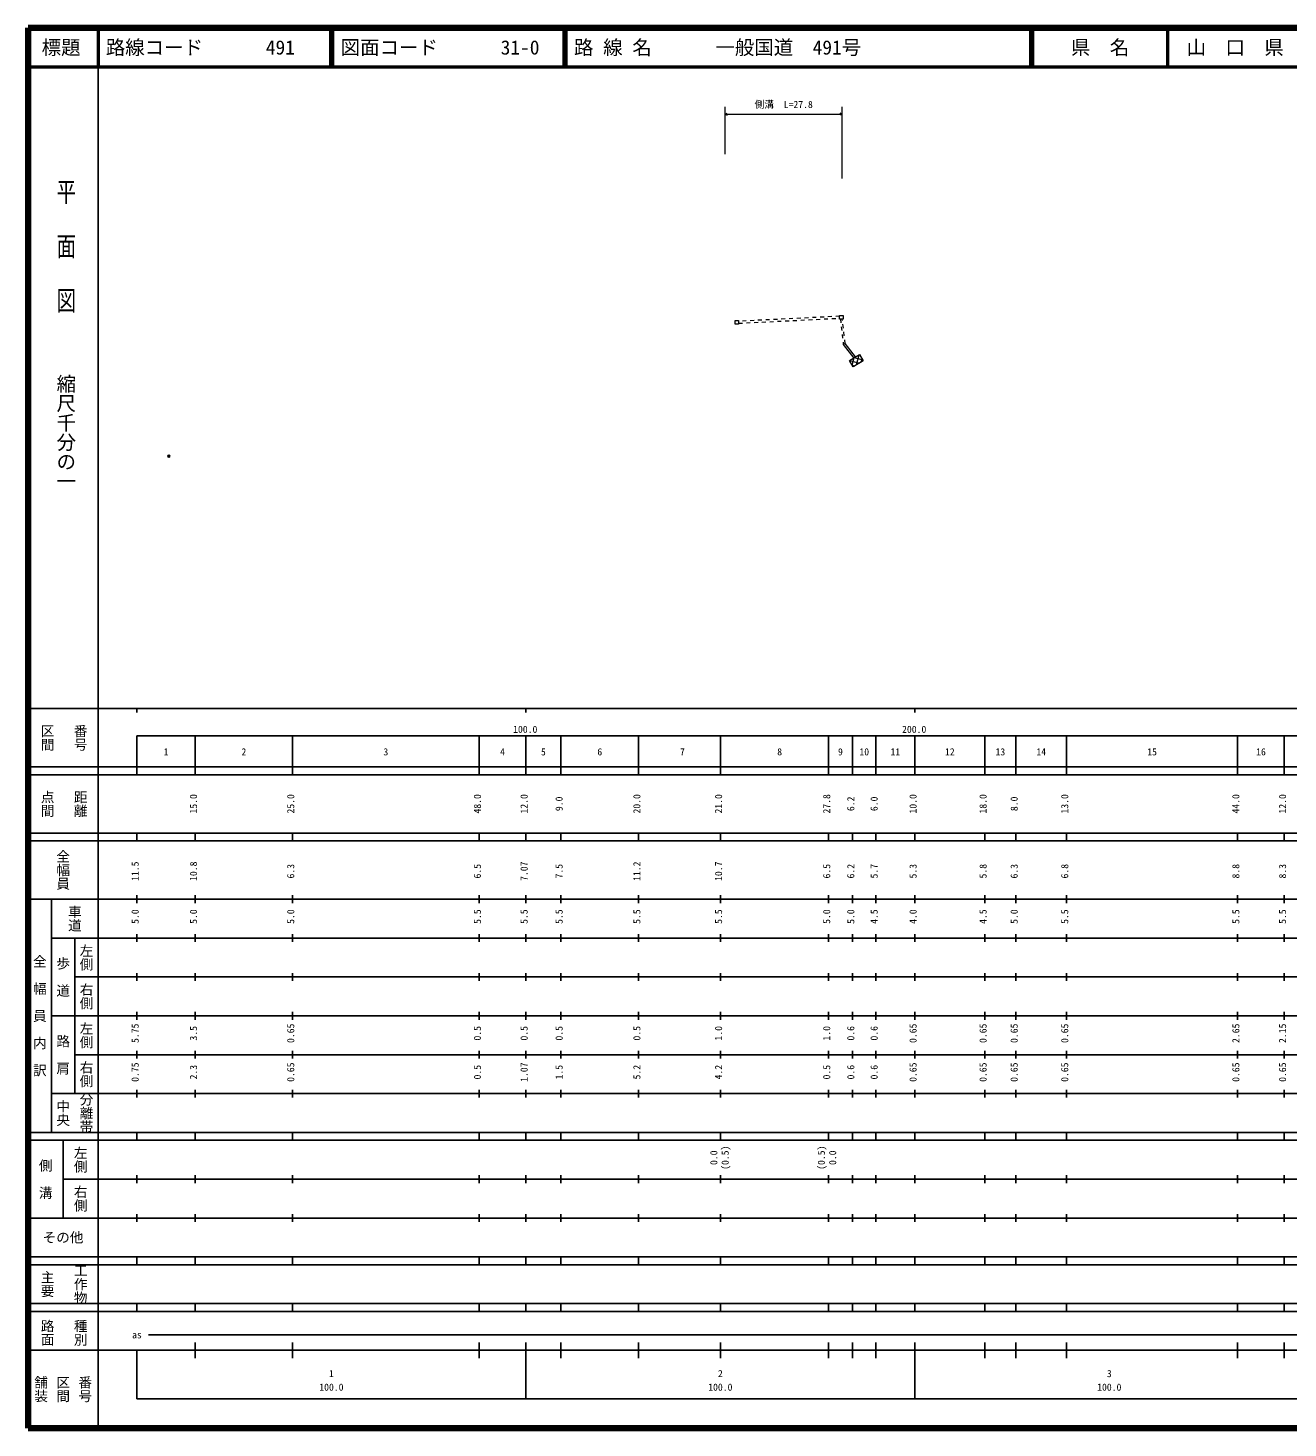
# Model space of a CAD drawing. Units: millimetres on the paper, with parts at other scales. Extents: x 40 to 680, y 20 to 380.
# Drawn here: x 40 to 363.9, y 20 to 380 of the extents above; entities that cross this region are included whole.
import ezdxf
from ezdxf.enums import TextEntityAlignment as Align

# ---------------------------------------------------------------- set-up
doc = ezdxf.new("R2010")
doc.units = ezdxf.units.MM
doc.header["$PDMODE"] = 32
doc.header["$PDSIZE"] = 0.5
for name, color, linetype, lineweight in [('M-BGD', 7, 'Continuous', 13), ('M-BGD-RSTR', 7, 'Continuous', 13), ('M-STR-HTXT', 7, 'Continuous', 13), ('M-TTL', 2, 'Continuous', 140), ('M-TTL-BAND', 7, 'Continuous', 25), ('M-TTL-LINE', 7, 'Continuous', 50)]:
    doc.layers.add(name, color=color, linetype=linetype, lineweight=lineweight)
doc.layers.add('M-OTRS', color=6, linetype='Continuous')
doc.layers.add('M-TTL-TXT', color=7, linetype='Continuous')
doc.styles.add('@ＭＳ ゴシック', font='')
doc.styles.add('ＭＳ ゴシック', font='')
doc.styles.get('@ＭＳ ゴシック').set_extended_font_data('@MS Gothic')
doc.styles.get('ＭＳ ゴシック').set_extended_font_data('MS Gothic')

msp = doc.modelspace()

# ---------------------------------------------------------------- hatches: boundary and pattern name
at = {"layer": 'M-BGD'}
h = msp.add_hatch(dxfattribs=at)
h.set_pattern_fill('USER', color=256, style=0, pattern_type=2)
h.set_pattern_definition([(74.932, (251.206, 294.53), (-0.96562, 0.25997), []), (164.932, (251.206, 294.53), (-0.25997, -0.96562), [])])
h.paths.add_polyline_path([(251.206, 294.53), (253.817, 296.034), (254.755, 294.404), (252.145, 292.901)])

# ---------------------------------------------------------------- linework, layer by layer
for p, q in [((222.685, 304.583), (222.669, 304.582)), ((222.694, 304.083), (223.692, 304.132)), ((224.683, 304.682), (223.684, 304.633)), ((224.691, 304.182), (225.69, 304.232)), ((226.68, 304.781), (225.681, 304.732)), ((226.689, 304.281), (227.687, 304.331)), ((228.678, 304.88), (227.679, 304.831)), ((228.686, 304.38), (229.685, 304.43)), ((230.675, 304.979), (229.676, 304.93)), ((230.684, 304.479), (231.683, 304.529)), ((232.673, 305.079), (231.674, 305.029)), ((232.681, 304.578), (233.68, 304.628)), ((234.67, 305.178), (233.671, 305.128)), ((234.679, 304.677), (235.678, 304.727)), ((236.668, 305.277), (235.669, 305.227)), ((236.676, 304.776), (237.675, 304.826)), ((238.665, 305.376), (237.667, 305.326)), ((238.674, 304.876), (239.673, 304.925)), ((240.663, 305.475), (239.664, 305.425)), ((240.671, 304.975), (241.67, 305.024)), ((242.66, 305.574), (241.662, 305.524)), ((242.669, 305.074), (243.668, 305.123)), ((244.658, 305.673), (243.659, 305.623)), ((244.667, 305.173), (245.665, 305.222)), ((246.655, 305.772), (245.657, 305.723)), ((246.664, 305.272), (247.663, 305.321)), ((248.653, 305.871), (247.654, 305.822)), ((248.662, 305.371), (248.678, 305.372)), ((248.865, 305.171), (248.979, 304.178)), ((249.092, 303.184), (249.206, 302.191)), ((249.407, 304.812), (249.365, 305.171)), ((249.635, 302.825), (249.521, 303.819)), ((249.32, 301.197), (249.433, 300.204)), ((249.547, 299.21), (249.61, 298.657)), ((250.091, 298.852), (249.61, 298.657)), ((249.863, 300.838), (249.749, 301.832)), ((250.091, 298.852), (249.977, 299.845))]:
    msp.add_line(p, q, dxfattribs=at)
for points in [[(248.665, 306.071), (249.565, 306.071), (249.565, 305.171), (248.665, 305.171)], [(221.781, 304.783), (222.681, 304.783), (222.681, 303.883), (221.781, 303.883)], [(251.206, 294.53), (253.817, 296.034), (254.755, 294.404), (252.145, 292.901)]]:
    msp.add_lwpolyline(points, close=True, dxfattribs=at)
at = {"layer": 'M-BGD-RSTR'}
for p, q in [((252.73, 295.408), (250.091, 298.852)), ((249.61, 298.657), (252.313, 295.13))]:
    msp.add_line(p, q, dxfattribs=at)
at = {"layer": 'M-OTRS'}
msp.add_point((76.208, 269.878), dxfattribs=at)
at = {"layer": 'M-STR-HTXT'}
for p, q in [((219.224, 347.518), (219.224, 359.72)), ((219.224, 357.871), (219.742, 358.14)), ((219.224, 357.871), (249.358, 357.871)), ((219.224, 357.871), (219.742, 357.602)), ((249.358, 357.871), (248.84, 358.14)), ((249.358, 357.871), (248.84, 357.602)), ((249.358, 341.325), (249.358, 359.72))]:
    msp.add_line(p, q, dxfattribs=at)
at = {"layer": 'M-TTL'}
for p, q in [((40, 380), (40, 20)), ((680, 380), (40, 380)), ((40, 20), (680, 20))]:
    msp.add_line(p, q, dxfattribs=at)
at = {"layer": 'M-TTL-BAND'}
for p, q in [((58, 370), (58, 20)), ((40, 205), (579, 205)), ((68, 205), (68, 204)), ((168, 205), (168, 204)), ((268, 205), (268, 204)), ((68, 198), (579, 198)), ((68, 198), (68, 188)), ((83, 188), (83, 198)), ((108, 188), (108, 198)), ((156, 188), (156, 198)), ((168, 188), (168, 198)), ((177, 188), (177, 198)), ((197, 188), (197, 198)), ((218, 188), (218, 198)), ((245.8, 188), (245.8, 198)), ((252, 188), (252, 198)), ((258, 188), (258, 198)), ((268, 188), (268, 198)), ((286, 188), (286, 198)), ((294, 188), (294, 198)), ((307, 188), (307, 198)), ((351, 188), (351, 198)), ((363, 188), (363, 198)), ((40, 190), (579, 190)), ((40, 188), (579, 188)), ((40, 173), (579, 173)), ((68, 171), (68, 173)), ((83, 171), (83, 173)), ((108, 171), (108, 173)), ((156, 171), (156, 173)), ((168, 171), (168, 173)), ((177, 171), (177, 173)), ((197, 171), (197, 173)), ((218, 171), (218, 173)), ((245.8, 171), (245.8, 173)), ((252, 171), (252, 173)), ((258, 171), (258, 173)), ((268, 171), (268, 173)), ((286, 171), (286, 173)), ((294, 171), (294, 173)), ((307, 171), (307, 173)), ((351, 171), (351, 173)), ((363, 171), (363, 173)), ((40, 171), (579, 171)), ((40, 156), (579, 156)), ((46, 96), (46, 156)), ((68, 155), (68, 157)), ((83, 155), (83, 157)), ((108, 155), (108, 157)), ((156, 155), (156, 157)), ((168, 155), (168, 157)), ((177, 155), (177, 157)), ((197, 155), (197, 157)), ((218, 155), (218, 157)), ((245.8, 155), (245.8, 157)), ((252, 155), (252, 157)), ((258, 155), (258, 157)), ((268, 155), (268, 157)), ((286, 155), (286, 157)), ((294, 155), (294, 157)), ((307, 155), (307, 157)), ((351, 155), (351, 157)), ((363, 155), (363, 157)), ((46, 146), (579, 146)), ((52, 146), (52, 106)), ((68, 145), (68, 147)), ((83, 145), (83, 147)), ((108, 145), (108, 147)), ((156, 145), (156, 147)), ((168, 145), (168, 147)), ((177, 145), (177, 147)), ((197, 145), (197, 147)), ((218, 145), (218, 147)), ((245.8, 145), (245.8, 147)), ((252, 145), (252, 147)), ((258, 145), (258, 147)), ((268, 145), (268, 147)), ((286, 145), (286, 147)), ((294, 145), (294, 147)), ((307, 145), (307, 147)), ((351, 145), (351, 147)), ((363, 145), (363, 147)), ((68, 135), (68, 137)), ((83, 135), (83, 137)), ((108, 135), (108, 137)), ((156, 135), (156, 137)), ((168, 135), (168, 137)), ((177, 135), (177, 137)), ((197, 135), (197, 137)), ((218, 135), (218, 137)), ((245.8, 135), (245.8, 137)), ((252, 135), (252, 137)), ((258, 135), (258, 137)), ((268, 135), (268, 137)), ((286, 135), (286, 137)), ((294, 135), (294, 137)), ((307, 135), (307, 137)), ((351, 135), (351, 137)), ((363, 135), (363, 137)), ((52, 136), (579, 136)), ((46, 126), (579, 126)), ((68, 125), (68, 127)), ((83, 125), (83, 127)), ((108, 125), (108, 127)), ((156, 125), (156, 127)), ((168, 125), (168, 127)), ((177, 125), (177, 127)), ((197, 125), (197, 127)), ((218, 125), (218, 127)), ((245.8, 125), (245.8, 127)), ((252, 125), (252, 127)), ((258, 125), (258, 127)), ((268, 125), (268, 127)), ((286, 125), (286, 127)), ((294, 125), (294, 127)), ((307, 125), (307, 127)), ((351, 125), (351, 127)), ((363, 125), (363, 127)), ((52, 116), (579, 116)), ((68, 115), (68, 117)), ((83, 115), (83, 117)), ((108, 115), (108, 117)), ((156, 115), (156, 117)), ((168, 115), (168, 117)), ((177, 115), (177, 117)), ((197, 115), (197, 117)), ((218, 115), (218, 117)), ((245.8, 115), (245.8, 117)), ((252, 115), (252, 117)), ((258, 115), (258, 117)), ((268, 115), (268, 117)), ((286, 115), (286, 117)), ((294, 115), (294, 117)), ((307, 115), (307, 117)), ((351, 115), (351, 117)), ((363, 115), (363, 117)), ((46, 106), (579, 106)), ((68, 105), (68, 107)), ((83, 105), (83, 107)), ((108, 105), (108, 107)), ((156, 105), (156, 107)), ((168, 105), (168, 107)), ((177, 105), (177, 107)), ((197, 105), (197, 107)), ((218, 105), (218, 107)), ((245.8, 105), (245.8, 107)), ((252, 105), (252, 107)), ((258, 105), (258, 107)), ((268, 105), (268, 107)), ((286, 105), (286, 107)), ((294, 105), (294, 107)), ((307, 105), (307, 107)), ((351, 105), (351, 107)), ((363, 105), (363, 107)), ((40, 96), (579, 96)), ((40, 94), (579, 94)), ((49, 94), (49, 74)), ((68, 94), (68, 96)), ((83, 94), (83, 96)), ((108, 94), (108, 96)), ((156, 94), (156, 96)), ((168, 94), (168, 96)), ((177, 94), (177, 96)), ((197, 94), (197, 96)), ((218, 94), (218, 96)), ((245.8, 94), (245.8, 96)), ((252, 94), (252, 96)), ((258, 94), (258, 96)), ((268, 94), (268, 96)), ((286, 94), (286, 96)), ((294, 94), (294, 96)), ((307, 94), (307, 96)), ((351, 94), (351, 96)), ((363, 94), (363, 96)), ((49, 84), (579, 84)), ((68, 83), (68, 85)), ((83, 83), (83, 85)), ((108, 83), (108, 85)), ((156, 83), (156, 85)), ((168, 83), (168, 85)), ((177, 83), (177, 85)), ((197, 83), (197, 85)), ((218, 83), (218, 85)), ((245.8, 83), (245.8, 85)), ((252, 83), (252, 85)), ((258, 83), (258, 85)), ((268, 83), (268, 85)), ((286, 83), (286, 85)), ((294, 83), (294, 85)), ((307, 83), (307, 85)), ((351, 83), (351, 85)), ((363, 83), (363, 85)), ((40, 74), (579, 74)), ((68, 73), (68, 75)), ((83, 73), (83, 75)), ((108, 73), (108, 75)), ((156, 73), (156, 75)), ((168, 73), (168, 75)), ((177, 73), (177, 75)), ((197, 73), (197, 75)), ((218, 73), (218, 75)), ((245.8, 73), (245.8, 75)), ((252, 73), (252, 75)), ((258, 73), (258, 75)), ((268, 73), (268, 75)), ((286, 73), (286, 75)), ((294, 73), (294, 75)), ((307, 73), (307, 75)), ((351, 73), (351, 75)), ((363, 73), (363, 75)), ((40, 64), (579, 64)), ((40, 62), (579, 62)), ((68, 62), (68, 64)), ((83, 62), (83, 64)), ((108, 62), (108, 64)), ((156, 62), (156, 64)), ((168, 62), (168, 64)), ((177, 62), (177, 64)), ((197, 62), (197, 64)), ((218, 62), (218, 64)), ((245.8, 62), (245.8, 64)), ((252, 62), (252, 64)), ((258, 62), (258, 64)), ((268, 62), (268, 64)), ((286, 62), (286, 64)), ((294, 62), (294, 64)), ((307, 62), (307, 64)), ((351, 62), (351, 64)), ((363, 62), (363, 64)), ((40, 52), (579, 52)), ((68, 50), (68, 52)), ((83, 50), (83, 52)), ((108, 50), (108, 52)), ((156, 50), (156, 52)), ((168, 50), (168, 52)), ((177, 50), (177, 52)), ((197, 50), (197, 52)), ((218, 50), (218, 52)), ((245.8, 50), (245.8, 52)), ((252, 50), (252, 52)), ((258, 50), (258, 52)), ((268, 50), (268, 52)), ((286, 50), (286, 52)), ((294, 50), (294, 52)), ((307, 50), (307, 52)), ((351, 50), (351, 52)), ((363, 50), (363, 52)), ((40, 50), (579, 50)), ((71, 44), (565, 44)), ((40, 40), (579, 40)), ((68, 40), (68, 27.5)), ((83, 38), (83, 42)), ((108, 38), (108, 42)), ((156, 38), (156, 42)), ((168, 27.5), (168, 42)), ((177, 38), (177, 42)), ((197, 38), (197, 42)), ((218, 38), (218, 42)), ((245.8, 38), (245.8, 42)), ((252, 38), (252, 42)), ((258, 38), (258, 42)), ((268, 27.5), (268, 42)), ((286, 38), (286, 42)), ((294, 38), (294, 42)), ((307, 38), (307, 42)), ((351, 38), (351, 42)), ((363, 38), (363, 42)), ((68, 27.5), (579, 27.5))]:
    msp.add_line(p, q, dxfattribs=at)
at = {"layer": 'M-TTL-LINE'}
for p, q in [((58, 380), (58, 370)), ((117.75, 380), (117.75, 370)), ((118.25, 380), (118.25, 370)), ((177.75, 380), (177.75, 370)), ((178.25, 380), (178.25, 370)), ((297.75, 380), (297.75, 370)), ((298.25, 380), (298.25, 370)), ((333, 380), (333, 370)), ((40, 370), (680, 370))]:
    msp.add_line(p, q, dxfattribs=at)

# ---------------------------------------------------------------- texts
at = {"layer": 'M-STR-HTXT', "style": 'ＭＳ ゴシック'}
msp.add_text('側溝\u3000L=27.8', height=1.833, dxfattribs=at).set_placement((234.291, 358.871), align=Align.BOTTOM_CENTER)
at = {"layer": 'M-TTL-BAND', "style": '@ＭＳ ゴシック', "width": 1.4}
msp.add_text('平  面  図', height=3.666, rotation=270, dxfattribs=at).set_placement((49.777, 306.475), align=Align.MIDDLE_RIGHT)
at = {"layer": 'M-TTL-BAND', "style": '@ＭＳ ゴシック'}
msp.add_text('縮尺千分の一', height=3.666, rotation=270, dxfattribs=at).set_placement((49.777, 261.03), align=Align.MIDDLE_RIGHT)
for s, p in [('区間', (45, 197.5)), ('番号', (53.5, 197.5)), ('点間', (45, 180.5)), ('距離', (53.5, 180.5)), ('全幅員', (49, 163.5)), ('車道', (52, 151)), ('左側', (55, 141)), ('全\u3000幅\u3000員\u3000内\u3000訳', (43, 126)), ('歩\u3000道', (49, 136)), ('右側', (55, 131)), ('左側', (55, 121)), ('路\u3000肩', (49, 116)), ('右側', (55, 111)), ('分離帯', (55, 101)), ('中央', (49, 101)), ('左側', (53.5, 89)), ('側\u3000溝', (44.5, 84)), ('右側', (53.5, 79)), ('工作物', (53.5, 57)), ('主要', (45, 57)), ('路面', (45, 44.5)), ('種別', (53.5, 44.5)), ('舗装', (43.333, 30)), ('区間', (49, 30)), ('番号', (54.667, 30))]:
    msp.add_text(s, height=2.566, rotation=270, dxfattribs=at).set_placement(p, align=Align.MIDDLE_CENTER)
at = {"layer": 'M-TTL-BAND', "style": 'ＭＳ ゴシック'}
for s, p in [('100.0', (167.844, 198.195)), ('200.0', (267.844, 198.195)), ('1', (75.5, 192.405)), ('2', (95.5, 192.405)), ('3', (132, 192.405)), ('4', (162, 192.405)), ('5', (172.5, 192.405)), ('6', (187, 192.405)), ('7', (208.25, 192.405)), ('8', (233.25, 192.405)), ('9', (248.875, 192.405)), ('10', (255, 192.405)), ('11', (263, 192.405)), ('12', (277, 192.405)), ('13', (290, 192.405)), ('14', (300.5, 192.405)), ('15', (329, 192.405)), ('16', (357, 192.405)), ('as', (68, 42.5)), ('1', (118, 32.523)), ('2', (218, 32.523)), ('3', (318, 32.523)), ('100.0', (118, 29.033)), ('100.0', (218, 29.033)), ('100.0', (318, 29.033))]:
    msp.add_text(s, height=1.833, dxfattribs=at).set_placement(p, align=Align.BOTTOM_CENTER)
for s, p in [('15.0', (84, 180.5)), ('25.0', (109, 180.5)), ('48.0', (157, 180.5)), ('12.0', (169, 180.5)), ('9.0', (178, 180.5)), ('20.0', (198, 180.5)), ('21.0', (219, 180.5)), ('27.8', (246.8, 180.5)), ('6.2', (253, 180.5)), ('6.0', (259, 180.5)), ('10.0', (269, 180.5)), ('18.0', (287, 180.5)), ('8.0', (295, 180.5)), ('13.0', (308, 180.5)), ('44.0', (352, 180.5)), ('12.0', (364, 180.5)), ('11.5', (69, 163.174)), ('10.8', (84, 163.174)), ('6.3', (109, 163.174)), ('6.5', (157, 163.174)), ('7.07', (169, 163.174)), ('7.5', (178, 163.174)), ('11.2', (198, 163.174)), ('10.7', (219, 163.174)), ('6.5', (246.8, 163.174)), ('6.2', (253, 163.174)), ('5.7', (259, 163.174)), ('5.3', (269, 163.174)), ('5.8', (287, 163.174)), ('6.3', (295, 163.174)), ('6.8', (308, 163.174)), ('8.8', (352, 163.174)), ('8.3', (364, 163.174)), ('5.0', (69, 151.5)), ('5.0', (84, 151.5)), ('5.0', (109, 151.5)), ('5.5', (157, 151.5)), ('5.5', (169, 151.5)), ('5.5', (178, 151.5)), ('5.5', (198, 151.5)), ('5.5', (219, 151.5)), ('5.0', (246.8, 151.5)), ('5.0', (253, 151.5)), ('4.5', (259, 151.5)), ('4.0', (269, 151.5)), ('4.5', (287, 151.5)), ('5.0', (295, 151.5)), ('5.5', (308, 151.5)), ('5.5', (352, 151.5)), ('5.5', (364, 151.5)), ('5.75', (69, 121.5)), ('3.5', (84, 121.5)), ('0.65', (109, 121.5)), ('0.5', (157, 121.5)), ('0.5', (169, 121.5)), ('0.5', (178, 121.5)), ('0.5', (198, 121.5)), ('1.0', (219, 121.5)), ('1.0', (246.8, 121.5)), ('0.6', (253, 121.5)), ('0.6', (259, 121.5)), ('0.65', (269, 121.5)), ('0.65', (287, 121.5)), ('0.65', (295, 121.5)), ('0.65', (308, 121.5)), ('2.65', (352, 121.5)), ('2.15', (364, 121.5)), ('0.75', (69, 111.5)), ('2.3', (84, 111.5)), ('0.65', (109, 111.5)), ('0.5', (157, 111.5)), ('1.07', (169, 111.5)), ('1.5', (178, 111.5)), ('5.2', (198, 111.5)), ('4.2', (219, 111.5)), ('0.5', (246.8, 111.5)), ('0.6', (253, 111.5)), ('0.6', (259, 111.5)), ('0.65', (269, 111.5)), ('0.65', (287, 111.5)), ('0.65', (295, 111.5)), ('0.65', (308, 111.5)), ('0.65', (352, 111.5)), ('0.65', (364, 111.5)), ('0.0', (217.788, 89.5)), ('(0.5)', (220.697, 89.5)), ('(0.5)', (245.426, 89.5)), ('0.0', (248.335, 89.5))]:
    msp.add_text(s, height=1.833, rotation=90, dxfattribs=at).set_placement(p, align=Align.BOTTOM_CENTER)
msp.add_text('その他', height=2.566, dxfattribs=at).set_placement((49, 69), align=Align.MIDDLE_CENTER)
at = {"layer": 'M-TTL-TXT', "style": 'ＭＳ ゴシック'}
for s, p in [('標題', (48.5, 375)), ('県\u3000名', (315.625, 375)), ('山\u3000口\u3000県', (350.375, 375))]:
    msp.add_text(s, height=3.666, dxfattribs=at).set_placement(p, align=Align.MIDDLE_CENTER)
for s, p in [('路線コード', (60, 375)), ('491', (101.142, 375)), ('図面コード', (120.38, 375)), ('31-0', (161.521, 375)), ('路 線 名', (180.38, 375)), ('一般国道\u3000491号', (216.734, 375))]:
    msp.add_text(s, height=3.666, dxfattribs=at).set_placement(p, align=Align.MIDDLE_LEFT)

doc.saveas('drawing.dxf')
